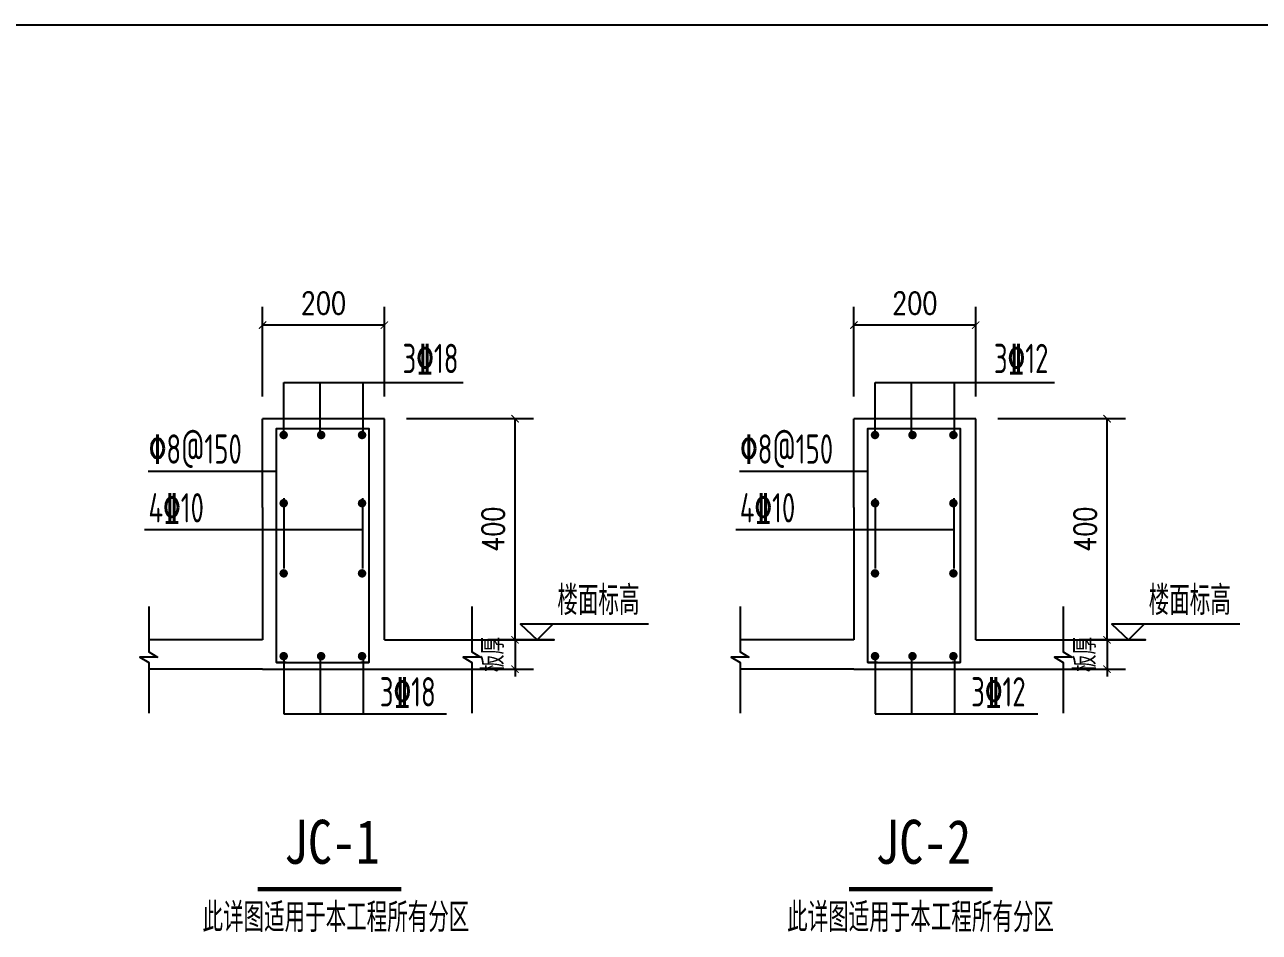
# Model space of a CAD drawing. Header units: millimetres. Extents: x 2998490 to 15040601, y 444546 to 7822218.
# Drawn here: x 14217058 to 14233901, y 7515436 to 7527814 of the extents above; entities that cross this region are included whole.
import ezdxf

# ---------------------------------------------------------------- set-up
doc = ezdxf.new("R2010")
doc.units = ezdxf.units.MM
doc.header["$LTSCALE"] = 2000
doc.layers.add('3-ban', color=84, linetype='Continuous')
doc.layers.add('图框', color=7, linetype='Continuous')
doc.styles.add('DIM_FONT', font='SIMPLEX', dxfattribs={"width": 0.8, "bigfont": 'HZTXT'})
doc.styles.add('TSSD_Rein', font='Tssdeng.shx', dxfattribs={"width": 0.7, "bigfont": 'hztxt.shx'})
doc.styles.add('宋体', font='NSimSun-18030.ttf')
doc.dimstyles.new('DIMN', dxfattribs={"dimtxt": 300, "dimasz": 100, "dimexe": 250, "dimexo": 300, "dimgap": 150, "dimtad": 1, "dimdec": 0, "dimzin": 0, "dimdsep": 46, "dimtxsty": 'DIM_FONT', "dimblk": 'ARCHTICK', "dimcen": 0.09, "dimclrt": 7, "dimazin": 2, "dimtfac": 1, "dimtdec": 0, "dimtix": 1, "dimtmove": 2, "dimatfit": 3, "dimfxl": 0, "dimtolj": 1, "dimtzin": 0, "dimarcsym": 0})

# ---------------------------------------------------------------- blocks, each defined once
blk = doc.blocks.new('_ArchTick')
at = {"color": 0, "linetype": 'ByBlock', "const_width": 0.15}
blk.add_lwpolyline([(-0.5, -0.5), (0.5, 0.5)], dxfattribs=at)
blk = doc.blocks.new('*D938')
at = {"layer": '3-ban', "color": 0, "lineweight": -2}
for p, q in [((14220303, 7522741), (14220303, 7523966)), ((14221965, 7522741), (14221965, 7523966)), ((14221965, 7523716), (14220303, 7523716))]:
    blk.add_line(p, q, dxfattribs=at)
at = {"layer": 'Defpoints', "color": 0}
for p in [(14220303, 7523716), (14220303, 7522441), (14221965, 7522441)]:
    blk.add_point(p, dxfattribs=at)
at = {"layer": '3-ban', "color": 0, "lineweight": -2, "xscale": 100, "yscale": 100, "zscale": 100, "rotation": 180}
blk.add_blockref('_ArchTick', (14220303, 7523716), dxfattribs=at)
at = {"layer": '3-ban', "color": 0, "lineweight": -2, "xscale": 100, "yscale": 100, "zscale": 100}
blk.add_blockref('_ArchTick', (14221965, 7523716), dxfattribs=at)
at = {"layer": '3-ban', "color": 7, "insert": (14221134, 7524016), "char_height": 300, "attachment_point": 5, "style": 'DIM_FONT'}
blk.add_mtext('\\A1;200', dxfattribs=at)
blk = doc.blocks.new('*D939')
at = {"layer": '3-ban', "color": 0, "lineweight": -2}
for p, q in [((14222265, 7522441), (14223998, 7522441)), ((14223748, 7519424), (14223748, 7522441)), ((14223458, 7519424), (14223998, 7519424))]:
    blk.add_line(p, q, dxfattribs=at)
at = {"layer": 'Defpoints', "color": 0}
for p in [(14221965, 7522441), (14223748, 7522441), (14223158, 7519424)]:
    blk.add_point(p, dxfattribs=at)
at = {"layer": '3-ban', "color": 0, "lineweight": -2, "xscale": 100, "yscale": 100, "zscale": 100}
for p, rotation in [((14223748, 7522441), 90), ((14223748, 7519424), 270)]:
    blk.add_blockref('_ArchTick', p, dxfattribs=dict(at, rotation=rotation))
at = {"layer": '3-ban', "color": 7, "insert": (14223448, 7520933), "char_height": 300, "attachment_point": 5, "rotation": 90, "style": 'DIM_FONT'}
blk.add_mtext('\\A1;400', dxfattribs=at)
blk = doc.blocks.new('*D940')
at = {"layer": '3-ban', "color": 0, "lineweight": -2}
for p, q in [((14228370, 7522741), (14228370, 7523966)), ((14230032, 7522741), (14230032, 7523966)), ((14230032, 7523716), (14228370, 7523716))]:
    blk.add_line(p, q, dxfattribs=at)
at = {"layer": 'Defpoints', "color": 0}
for p in [(14228370, 7523716), (14228370, 7522441), (14230032, 7522441)]:
    blk.add_point(p, dxfattribs=at)
at = {"layer": '3-ban', "color": 0, "lineweight": -2, "xscale": 100, "yscale": 100, "zscale": 100, "rotation": 180}
blk.add_blockref('_ArchTick', (14228370, 7523716), dxfattribs=at)
at = {"layer": '3-ban', "color": 0, "lineweight": -2, "xscale": 100, "yscale": 100, "zscale": 100}
blk.add_blockref('_ArchTick', (14230032, 7523716), dxfattribs=at)
at = {"layer": '3-ban', "color": 7, "insert": (14229201, 7524016), "char_height": 300, "attachment_point": 5, "style": 'DIM_FONT'}
blk.add_mtext('\\A1;200', dxfattribs=at)
blk = doc.blocks.new('*D941')
at = {"layer": '3-ban', "color": 0, "lineweight": -2}
for p, q in [((14230332, 7522441), (14232074, 7522441)), ((14231824, 7519424), (14231824, 7522441)), ((14231525, 7519424), (14232074, 7519424))]:
    blk.add_line(p, q, dxfattribs=at)
at = {"layer": 'Defpoints', "color": 0}
for p in [(14230032, 7522441), (14231824, 7522441), (14231225, 7519424)]:
    blk.add_point(p, dxfattribs=at)
at = {"layer": '3-ban', "color": 0, "lineweight": -2, "xscale": 100, "yscale": 100, "zscale": 100}
for p, rotation in [((14231824, 7522441), 90), ((14231824, 7519424), 270)]:
    blk.add_blockref('_ArchTick', p, dxfattribs=dict(at, rotation=rotation))
at = {"layer": '3-ban', "color": 7, "insert": (14231524, 7520933), "char_height": 300, "attachment_point": 5, "rotation": 90, "style": 'DIM_FONT'}
blk.add_mtext('\\A1;400', dxfattribs=at)
blk = doc.blocks.new('*D942')
at = {"layer": '3-ban', "color": 0, "lineweight": -2}
for p, q in [((14223150, 7519424), (14223998, 7519424)), ((14223748, 7519424), (14223748, 7519524)), ((14223748, 7519424), (14223748, 7519024)), ((14223150, 7519024), (14223998, 7519024)), ((14223748, 7519024), (14223748, 7518924))]:
    blk.add_line(p, q, dxfattribs=at)
at = {"layer": 'Defpoints', "color": 0}
for p in [(14222850, 7519424), (14222850, 7519024), (14223748, 7519024)]:
    blk.add_point(p, dxfattribs=at)
at = {"layer": '3-ban', "color": 0, "lineweight": -2, "xscale": 100, "yscale": 100, "zscale": 100}
for p, rotation in [((14223748, 7519424), 270), ((14223748, 7519024), 90)]:
    blk.add_blockref('_ArchTick', p, dxfattribs=dict(at, rotation=rotation))
at = {"layer": '3-ban', "color": 7, "insert": (14223448, 7519224), "char_height": 300, "attachment_point": 5, "rotation": 90, "style": 'DIM_FONT'}
blk.add_mtext('\\A1;板厚', dxfattribs=at)
blk = doc.blocks.new('*D943')
at = {"layer": '3-ban', "color": 0, "lineweight": -2}
for p, q in [((14231116, 7519424), (14232074, 7519424)), ((14231824, 7519424), (14231824, 7519524)), ((14231824, 7519424), (14231824, 7519024)), ((14231116, 7519024), (14232074, 7519024)), ((14231824, 7519024), (14231824, 7518924))]:
    blk.add_line(p, q, dxfattribs=at)
at = {"layer": 'Defpoints', "color": 0}
for p in [(14230816, 7519424), (14230816, 7519024), (14231824, 7519024)]:
    blk.add_point(p, dxfattribs=at)
at = {"layer": '3-ban', "color": 0, "lineweight": -2, "xscale": 100, "yscale": 100, "zscale": 100}
for p, rotation in [((14231824, 7519424), 270), ((14231824, 7519024), 90)]:
    blk.add_blockref('_ArchTick', p, dxfattribs=dict(at, rotation=rotation))
at = {"layer": '3-ban', "color": 7, "insert": (14231524, 7519224), "char_height": 300, "attachment_point": 5, "rotation": 90, "style": 'DIM_FONT'}
blk.add_mtext('\\A1;板厚', dxfattribs=at)

msp = doc.modelspace()

# ---------------------------------------------------------------- linework, layer by layer
at = {"layer": '3-ban'}
for p, q in [((14220591.5, 7522170.9), (14220591.5, 7522936.2)), ((14220591.5, 7522936.2), (14223040.7, 7522936.2)), ((14221091.1, 7522170.9), (14221091.1, 7522936.2)), ((14221677.4, 7522170.9), (14221677.4, 7522936.2)), ((14228658.4, 7522170.9), (14228658.4, 7522936.2)), ((14228658.4, 7522936.2), (14231107.6, 7522936.2)), ((14229158.1, 7522170.9), (14229158.1, 7522936.2)), ((14229744.3, 7522170.9), (14229744.3, 7522936.2)), ((14221965.3, 7522440.8), (14220303.4, 7522440.8)), ((14220303.4, 7521227.5), (14220303.4, 7522440.8)), ((14221965.3, 7521227.5), (14221965.3, 7522440.8)), ((14230032.3, 7522440.8), (14228370.4, 7522440.8)), ((14228370.4, 7521227.5), (14228370.4, 7522440.8)), ((14230032.3, 7521227.5), (14230032.3, 7522440.8)), ((14220495.1, 7521720.1), (14218740.7, 7521720.1)), ((14228562, 7521720.1), (14226807.6, 7521720.1)), ((14220303.4, 7521227.5), (14220303.4, 7519424.4)), ((14220591.5, 7521355), (14220591.5, 7520397)), ((14221666, 7521355), (14221666, 7520397)), ((14221965.3, 7519424.4), (14221965.3, 7521227.5)), ((14228370.4, 7521227.5), (14228370.4, 7519424.4)), ((14228658.4, 7521355), (14228658.4, 7520397)), ((14229733, 7521355), (14229733, 7520397)), ((14230032.3, 7519424.4), (14230032.3, 7521227.5)), ((14221666, 7520924.7), (14218692.1, 7520924.7)), ((14229733, 7520924.7), (14226759, 7520924.7)), ((14220303.4, 7519424.4), (14218750.4, 7519424.4)), ((14221965.3, 7519424.4), (14223157.9, 7519424.4)), ((14228370.4, 7519424.4), (14226817.4, 7519424.4)), ((14230032.3, 7519424.4), (14231224.9, 7519424.4)), ((14220591.5, 7519181.4), (14220591.5, 7518416)), ((14221091.1, 7519181.4), (14221091.1, 7518416)), ((14221677.4, 7519181.4), (14221677.4, 7518416)), ((14228658.4, 7519181.4), (14228658.4, 7518416)), ((14229158.1, 7519181.4), (14229158.1, 7518416)), ((14229744.3, 7519181.4), (14229744.3, 7518416)), ((14220303.4, 7519024.4), (14218750.4, 7519024.4)), ((14220303.4, 7519024.4), (14221965.3, 7519024.4)), ((14221965.3, 7519024.4), (14223157.9, 7519024.4)), ((14228370.4, 7519024.4), (14226817.4, 7519024.4)), ((14228370.4, 7519024.4), (14230032.3, 7519024.4)), ((14230032.3, 7519024.4), (14231224.9, 7519024.4)), ((14220591.5, 7518416), (14222810.8, 7518416)), ((14228658.4, 7518416), (14230877.7, 7518416))]:
    msp.add_line(p, q, dxfattribs=at)
at = {"layer": '3-ban', "color": 1}
for p, q in [((14220495.1, 7519116.6), (14221753.1, 7519116.6)), ((14228562, 7519116.6), (14229820, 7519116.6))]:
    msp.add_line(p, q, dxfattribs=at)
for points in [[(14220627.3, 7519116.6), (14220495.1, 7519116.6), (14220495.1, 7522309), (14221753.1, 7522309), (14221753.1, 7519116.6), (14221645.5, 7519116.6)], [(14228694.3, 7519116.6), (14228562, 7519116.6), (14228562, 7522309), (14229820, 7522309), (14229820, 7519116.6), (14229712.4, 7519116.6)]]:
    msp.add_lwpolyline(points, dxfattribs=at)
at = {"layer": '3-ban', "color": 1, "const_width": 57.6, "elevation": 0}
for points in [[(14220562.7, 7522218, 1), (14220620.3, 7522218, 1)], [(14221073.8, 7522218, 1), (14221131.4, 7522218, 1)], [(14221631.6, 7522218, 1), (14221689.2, 7522218, 1)], [(14228629.6, 7522218, 1), (14228687.2, 7522218, 1)], [(14229140.7, 7522218, 1), (14229198.3, 7522218, 1)], [(14229698.6, 7522218, 1), (14229756.2, 7522218, 1)], [(14220562.7, 7521287.8, 1), (14220620.3, 7521287.8, 1)], [(14221631.6, 7521287.8, 1), (14221689.2, 7521287.8, 1)], [(14228629.6, 7521287.8, 1), (14228687.2, 7521287.8, 1)], [(14229698.6, 7521287.8, 1), (14229756.2, 7521287.8, 1)], [(14220562.7, 7520331.2, 1), (14220620.3, 7520331.2, 1)], [(14221631.6, 7520331.2, 1), (14221689.2, 7520331.2, 1)], [(14228629.6, 7520331.2, 1), (14228687.2, 7520331.2, 1)], [(14229698.6, 7520331.2, 1), (14229756.2, 7520331.2, 1)], [(14220562.7, 7519201.9, 1), (14220620.3, 7519201.9, 1)], [(14221073.8, 7519201.9, 1), (14221131.4, 7519201.9, 1)], [(14221631.6, 7519201.9, 1), (14221689.2, 7519201.9, 1)], [(14228629.6, 7519201.9, 1), (14228687.2, 7519201.9, 1)], [(14229140.7, 7519201.9, 1), (14229198.3, 7519201.9, 1)], [(14229698.6, 7519201.9, 1), (14229756.2, 7519201.9, 1)]]:
    msp.add_lwpolyline(points, format="xyb", close=True, dxfattribs=at)
at = {"layer": '3-ban'}
for points in [[(14218750.4, 7519877.8), (14218750.4, 7519260.8), (14218870.2, 7519188), (14218630.6, 7519188), (14218750.4, 7519115.2), (14218750.4, 7518423.8)], [(14223157.9, 7519877.8), (14223157.9, 7519260.8), (14223277.7, 7519188), (14223038.1, 7519188), (14223157.9, 7519115.2), (14223157.9, 7518423.8)], [(14226817.4, 7519877.8), (14226817.4, 7519260.8), (14226937.2, 7519188), (14226697.6, 7519188), (14226817.4, 7519115.2), (14226817.4, 7518423.8)], [(14231224.9, 7519877.8), (14231224.9, 7519260.8), (14231344.7, 7519188), (14231105.1, 7519188), (14231224.9, 7519115.2), (14231224.9, 7518423.8)], [(14225567.3, 7519640.1), (14223823.8, 7519640.1), (14224051.7, 7519424.4), (14223377.9, 7519424.4), (14224283.6, 7519424.4), (14224051.7, 7519424.4), (14224263.7, 7519640.1)], [(14233634.3, 7519640.1), (14231890.8, 7519640.1), (14232118.6, 7519424.4), (14231444.8, 7519424.4), (14232350.5, 7519424.4), (14232118.6, 7519424.4), (14232330.6, 7519640.1)]]:
    msp.add_lwpolyline(points, dxfattribs=at)
at = {"layer": '3-ban', "const_width": 60}
for points in [[(14220238.5, 7516025.9), (14222195.1, 7516025.9)], [(14228305.5, 7516025.9), (14230262, 7516025.9)]]:
    msp.add_lwpolyline(points, dxfattribs=at)
at = {"layer": '图框'}
msp.add_line((14127317.1, 7527813.6), (14234717.1, 7527813.6), dxfattribs=at)

# ---------------------------------------------------------------- texts
at = {"layer": '3-ban'}
for s, height, style, width, p in [('3%%13218', 400, 'TSSD_Rein', 0.7, (14222213.1, 7523061.6)), ('3%%13212', 400, 'TSSD_Rein', 0.7, (14230280.1, 7523061.6)), ('%%1308@150', 400, 'TSSD_Rein', 0.7, (14218750.9, 7521826.7)), ('%%1308@150', 400, 'TSSD_Rein', 0.7, (14226817.8, 7521826.7)), ('4%%13210', 400, 'TSSD_Rein', 0.7, (14218746.3, 7521025.4)), ('4%%13210', 400, 'TSSD_Rein', 0.7, (14226813.3, 7521025.4)), ('楼面标高', 400, 'TSSD_Rein', 0.7, (14224325.1, 7519762.3)), ('楼面标高', 400, 'TSSD_Rein', 0.7, (14232392, 7519762.3)), ('3%%13218', 400, 'TSSD_Rein', 0.7, (14221902.7, 7518515.8)), ('3%%13212', 400, 'TSSD_Rein', 0.7, (14229969.6, 7518515.8)), ('JC-1', 600, '宋体', 0.8, (14220596, 7516370.3)), ('JC-2', 600, '宋体', 0.8, (14228663, 7516370.3)), ('此详图适用于本工程所有分区', 400, 'TSSD_Rein', 0.7, (14219483.9, 7515438.6)), ('此详图适用于本工程所有分区', 400, 'TSSD_Rein', 0.7, (14227459.1, 7515438.6))]:
    msp.add_text(s, height=height, dxfattribs=dict(at, style=style, width=width)).set_placement(p)

# ---------------------------------------------------------------- dimensions: what is measured, and where the dimension line sits
for base, p1, p2, picture, middle in [((14220303.4, 7523716.3), (14221965.3, 7522440.8), (14220303.4, 7522440.8), '*D938', (14221134.4, 7524016.3)), ((14228370.4, 7523716.3), (14230032.3, 7522440.8), (14228370.4, 7522440.8), '*D940', (14229201.3, 7524016.3))]:
    dim = msp.add_linear_dim(base=base, p1=p1, p2=p2, text='200', dimstyle='DIMN', dxfattribs=at)
    dim.commit()
    dim.dimension.update_dxf_attribs({"geometry": picture, "text_midpoint": middle})
for base, p1, p2, text, picture, middle in [((14223747.6, 7522440.8), (14223157.9, 7519424.4), (14221965.3, 7522440.8), '400', '*D939', (14223447.6, 7520932.6)), ((14231823.9, 7522440.8), (14231224.9, 7519424.4), (14230032.3, 7522440.8), '400', '*D941', (14231523.9, 7520932.6)), ((14223747.6, 7519024.4), (14222850.2, 7519424.4), (14222850.2, 7519024.4), '板厚', '*D942', (14223447.6, 7519224.4)), ((14231823.9, 7519024.4), (14230815.9, 7519424.4), (14230815.9, 7519024.4), '板厚', '*D943', (14231523.9, 7519224.4))]:
    dim = msp.add_linear_dim(base=base, p1=p1, p2=p2, angle=90, text=text, dimstyle='DIMN', dxfattribs=at)
    dim.commit()
    dim.dimension.update_dxf_attribs({"geometry": picture, "text_midpoint": middle})

doc.saveas('drawing.dxf')
